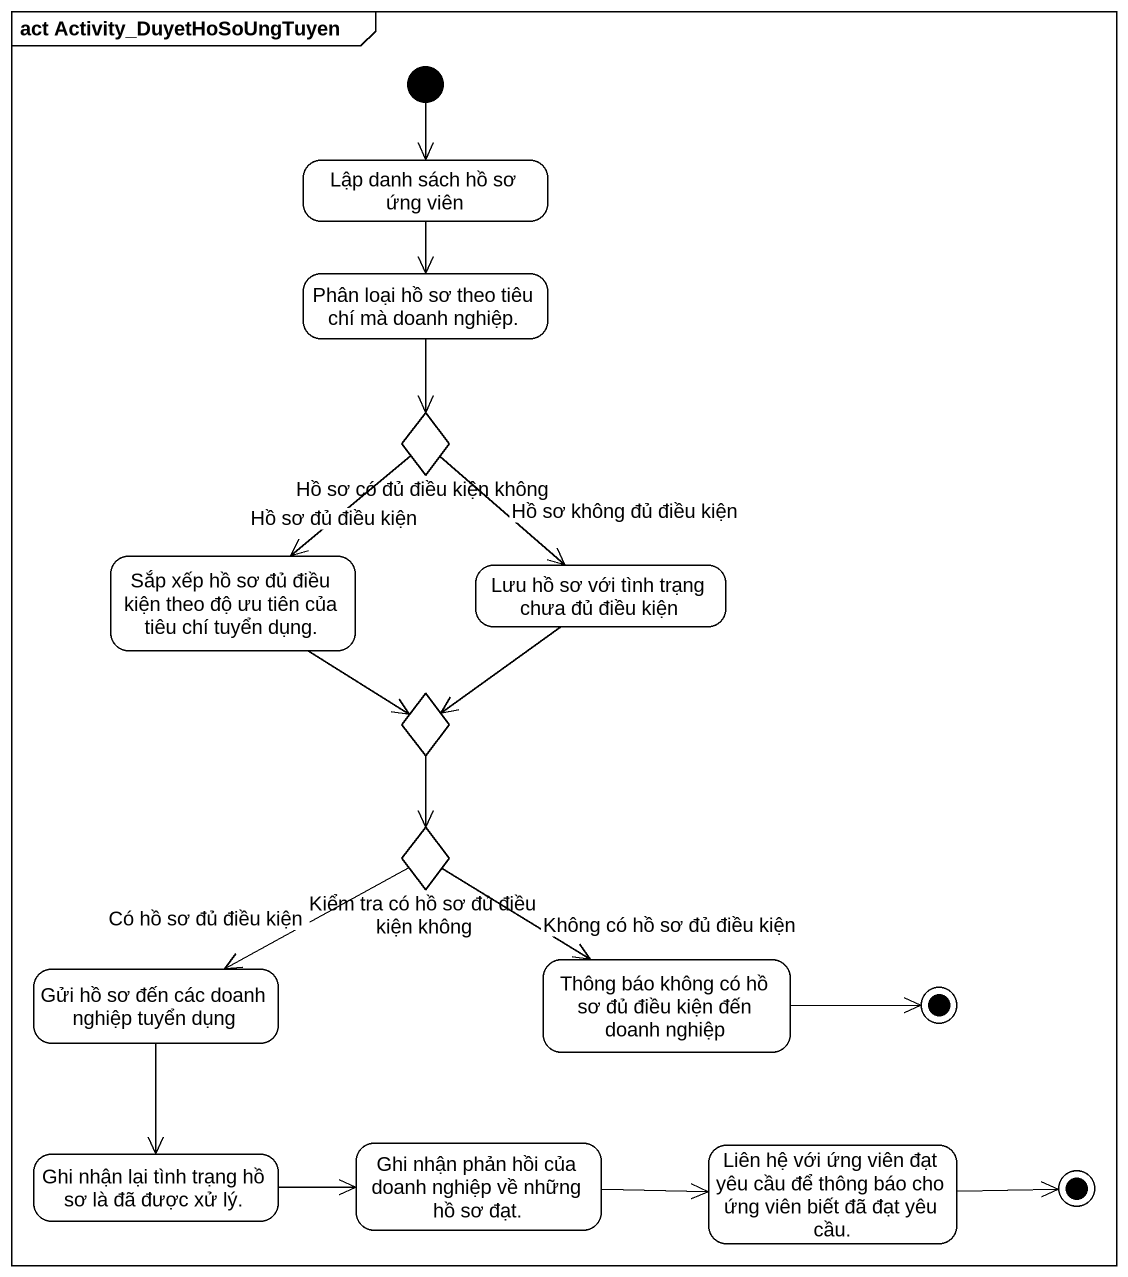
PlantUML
@startuml
mainframe act Activity_DuyetHoSoUngTuyen
hide empty description
state "Lập danh sách hồ sơ ứng viên" as Lập_danh_sách_hồ_sơ_ứng_viên
state "Phân loại hồ sơ theo tiêu chí mà doanh nghiệp." as Phân_loại_hồ_sơ_theo_tiêu
state "Hồ sơ có đủ điều kiện không" as Hồ_sơ_có_đủ_điều_kiện_không <<choice>>
state "Sắp xếp hồ sơ đủ điều kiện theo độ ưu tiên của tiêu chí tuyển dụng." as Sắp_xếp_hồ_sơ_đủ_điều_kiện
state "Lưu hồ sơ với tình trạng chưa đủ điều kiện" as Lưu_hồ_sơ_với_tình_trạng
state choice1 <<choice>>
state "Kiểm tra có hồ sơ đủ điều kiện không" as Kiểm_tra_có_hồ_sơ_đủ_điều <<choice>>
state "Gửi hồ sơ đến các doanh nghiệp tuyển dụng" as Gửi_hồ_sơ_đến_các_doanh
state "Thông báo không có hồ sơ đủ điều kiện đến doanh nghiệp" as Thông_báo_không_có_hồ_sơ_đủ
state final1 <<end>>
state "Ghi nhận lại tình trạng hồ sơ là đã được xử lý." as Ghi_nhận_lại_tình_trạng_hồ
state "Ghi nhận phản hồi của doanh nghiệp về những hồ sơ đạt." as Ghi_nhận_phản_hồi_của_doanh
state "Liên hệ với ứng viên đạt yêu cầu để thông báo cho ứng viên biết đã đạt yêu cầu." as Liên_hệ_với_ứng_viên_đạt
state final2 <<end>>
[*] --> Lập_danh_sách_hồ_sơ_ứng_viên
Lập_danh_sách_hồ_sơ_ứng_viên --> Phân_loại_hồ_sơ_theo_tiêu
Phân_loại_hồ_sơ_theo_tiêu --> Hồ_sơ_có_đủ_điều_kiện_không
Hồ_sơ_có_đủ_điều_kiện_không --> Sắp_xếp_hồ_sơ_đủ_điều_kiện : Hồ sơ đủ điều kiện
Hồ_sơ_có_đủ_điều_kiện_không --> Lưu_hồ_sơ_với_tình_trạng : Hồ sơ không đủ điều kiện
Sắp_xếp_hồ_sơ_đủ_điều_kiện --> choice1
Lưu_hồ_sơ_với_tình_trạng --> choice1
choice1 --> Kiểm_tra_có_hồ_sơ_đủ_điều
Kiểm_tra_có_hồ_sơ_đủ_điều -left-> Gửi_hồ_sơ_đến_các_doanh : Có hồ sơ đủ điều kiện
Kiểm_tra_có_hồ_sơ_đủ_điều --> Thông_báo_không_có_hồ_sơ_đủ : Không có hồ sơ đủ điều kiện
Gửi_hồ_sơ_đến_các_doanh --> Ghi_nhận_lại_tình_trạng_hồ
Thông_báo_không_có_hồ_sơ_đủ -right-> final1
Ghi_nhận_lại_tình_trạng_hồ -right-> Ghi_nhận_phản_hồi_của_doanh
Ghi_nhận_phản_hồi_của_doanh -right-> Liên_hệ_với_ứng_viên_đạt
Liên_hệ_với_ứng_viên_đạt -right-> final2
@enduml
